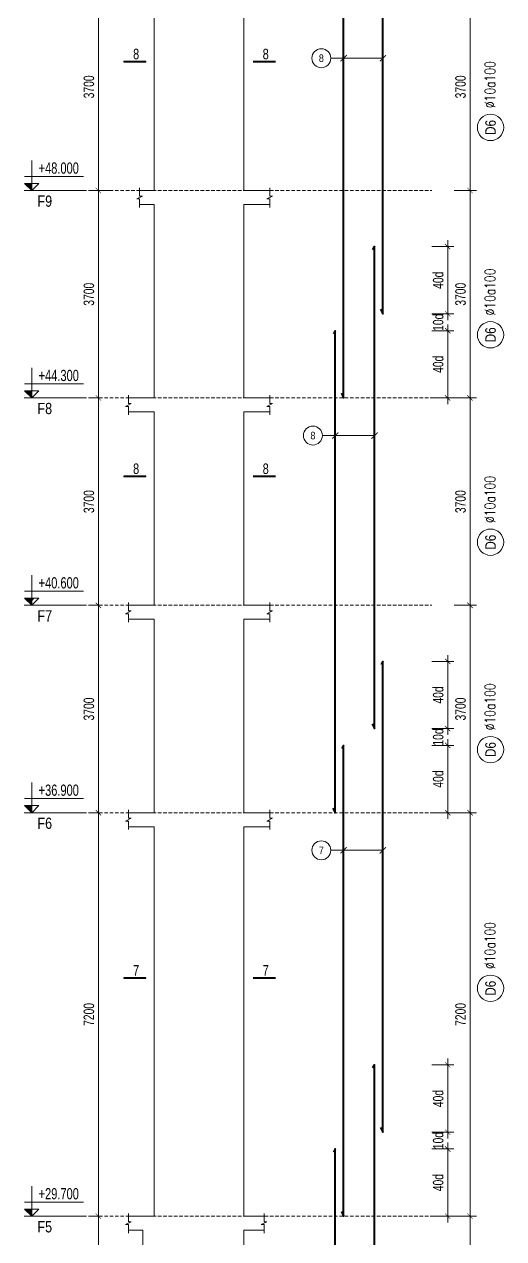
# Model space of a CAD drawing. Header units: millimetres. Extents: x 415878 to 795945, y 85573 to 378758.
# Drawn here: x 415878 to 424428, y 130628 to 152296 of the extents above; entities that cross this region are included whole.
import ezdxf
from ezdxf.enums import TextEntityAlignment as Align

# ---------------------------------------------------------------- set-up
doc = ezdxf.new("R2010")
doc.units = ezdxf.units.MM
doc.linetypes.add('DASHED2', pattern=[9.524999999999999, 6.35, -3.175])
doc.layers.get('0').update_dxf_attribs({"lineweight": 20})
doc.layers.get('Defpoints').update_dxf_attribs({"color": 151, "lineweight": 9})
for name, color, linetype, lineweight in [('NDC_S_ANNO', 7, 'Continuous', 20), ('NDC_S_CONTINUOUS', 3, 'Continuous', 20), ('NDC_S_DIM', 1, 'Continuous', 15), ('NDC_S_ENG TITLE', 3, 'Continuous', 20), ('NDC_S_HATCH MATERIAL', 8, 'Continuous', 13), ('NDC_S_LEADER', 1, 'Continuous', 15), ('NDC_S_REBAR NO.', 7, 'Continuous', 20), ('NDC_S_REBAR NO. BOX', 1, 'Continuous', 9), ('NDC_S_STIRRUP', 4, 'Continuous', 40), ('NDC_S_TEXT SYMBOL', 7, 'Continuous', 20), ('NDC_S_VN TEXT', 7, 'Continuous', 20)]:
    doc.layers.add(name, color=color, linetype=linetype, lineweight=lineweight)
doc.styles.add('NDC_ANNO', font='', dxfattribs={"width": 0.8})
doc.styles.add('NDC_ARIAL', font='arial.ttf', dxfattribs={"width": 0.85})
doc.styles.add('NDC_DIM', font='', dxfattribs={"width": 0.75})
doc.styles.add('NDC_ROMANS', font='romans.shx', dxfattribs={"width": 0.7})
doc.styles.add('NDC_VIE TXT', font='arial.ttf', dxfattribs={"width": 0.8})
doc.styles.get('NDC_ANNO').set_extended_font_data('Dotum')
doc.styles.get('NDC_DIM').set_extended_font_data('Dotum')
doc.dimstyles.new('NDC_dim_75', dxfattribs={"dimscale": 75, "dimtxt": 2.5, "dimasz": 1.5, "dimexe": 1.5, "dimexo": 2.5, "dimgap": 1, "dimtad": 1, "dimdec": 0, "dimzin": 0, "dimdsep": 46, "dimtxsty": 'NDC_DIM', "dimblk": 'DIMMARK', "dimcen": 0.09, "dimdle": 1.2, "dimclrd": 1, "dimclre": 1, "dimclrt": 3, "dimadec": 0, "dimazin": 0, "dimtfac": 1, "dimtdec": 0, "dimtix": 1, "dimtofl": 0, "dimtmove": 0, "dimatfit": 3, "dimfxl": 8, "dimfxlon": 1, "dimtolj": 1, "dimtzin": 0, "dimarcsym": 0})

# ---------------------------------------------------------------- blocks, each defined once
blk = doc.blocks.new('*U25')
at = {"layer": 'NDC_S_ANNO', "color": 0, "linetype": 'ByBlock', "lineweight": -2}
blk.add_line((-4.357142640116527, 0.002997111644365447), (1.000000217026004, 0.002999782974066001), dxfattribs=at)
at = {"layer": 'NDC_S_ANNO', "ltscale": 0.005, "const_width": 0.5}
blk.add_lwpolyline([(1.000000217026004, 0.002999782974066001), (-4.357142640116527, 0.002997111644365447)], dxfattribs=at)
at = {"layer": 'NDC_S_TEXT SYMBOL', "linetype": 'ByBlock', "lineweight": -2, "style": 'NDC_ANNO', "width": 0.8}
blk.add_attdef('DETAIL', text='', height=2.5, dxfattribs=at).set_placement((-0.635006858396082, 1.824862175366434), align=Align.MIDDLE_RIGHT)
blk = doc.blocks.new('*U26')
at = {"layer": 'NDC_S_ANNO', "color": 0, "linetype": 'ByBlock', "lineweight": -2}
blk.add_line((1.000000217026004, 0.002997111644368654), (-4.357142640116527, 0.002999782974062794), dxfattribs=at)
at = {"layer": 'NDC_S_ANNO', "ltscale": 0.005, "const_width": 0.5}
blk.add_lwpolyline([(1.000000217026004, 0.002999782974066001), (-4.357142640116527, 0.002997111644365447)], dxfattribs=at)
at = {"layer": 'NDC_S_TEXT SYMBOL', "linetype": 'ByBlock', "lineweight": -2, "style": 'NDC_ANNO', "width": 0.8}
blk.add_attdef('DETAIL', text='', height=2.5, dxfattribs=at).set_placement((-0.635006858396082, 1.824862175366434), align=Align.MIDDLE_RIGHT)
blk = doc.blocks.new('DIMMARK')
at = {"layer": 'NDC_S_DIM', "color": 1}
blk.add_line((-1.5, 0), (1, 0), dxfattribs=at)
at = {"layer": 'NDC_S_DIM', "color": 2, "const_width": 0.1}
blk.add_lwpolyline([(-0.4242640687119285, -0.4242640687119285), (0.4242640687119285, 0.4242640687119285)], dxfattribs=at)
blk = doc.blocks.new('*D812')
at = {"layer": 'Defpoints', "color": 0, "transparency": 16777216}
for p in [(417199.4336846757, 131029.3984995254), (417418.0384337744, 131029.3984995254), (417418.0384337742, 123329.3984995255)]:
    blk.add_point(p, dxfattribs=at)
at = {"layer": 'NDC_S_HATCH MATERIAL', "color": 1, "lineweight": -2, "transparency": 16777216}
for p, q in [((417230.5384337744, 131029.3984995254), (417086.9336846757, 131029.3984995254)), ((417199.4336846757, 123441.8984995255), (417199.4336846757, 130916.8984995254)), ((417230.5384337742, 123329.3984995255), (417086.9336846757, 123329.3984995255))]:
    blk.add_line(p, q, dxfattribs=at)
at = {"layer": 'NDC_S_HATCH MATERIAL', "color": 1, "lineweight": -2, "transparency": 16777216, "xscale": 112.5, "yscale": 112.5, "zscale": 112.5}
for p, rotation in [((417199.4336846757, 131029.3984995254), 90), ((417199.4336846757, 123329.3984995255), 270)]:
    blk.add_blockref('DIMMARK', p, dxfattribs=dict(at, rotation=rotation))
at = {"layer": 'NDC_S_HATCH MATERIAL', "color": 3, "transparency": 16777216, "insert": (417030.6836846757, 127179.3984995255), "char_height": 187.5, "attachment_point": 5, "rotation": 90, "style": 'NDC_DIM'}
blk.add_mtext('\\A1;7700', dxfattribs=at)
blk = doc.blocks.new('*D813')
at = {"layer": 'Defpoints', "color": 0, "transparency": 16777216}
for p in [(417199.4336846757, 138229.3984995254), (417418.0384337742, 138229.3984995254), (417418.0384337744, 131029.3984995254)]:
    blk.add_point(p, dxfattribs=at)
at = {"layer": 'NDC_S_HATCH MATERIAL', "color": 1, "lineweight": -2, "transparency": 16777216}
for p, q in [((417230.5384337742, 138229.3984995254), (417086.9336846757, 138229.3984995254)), ((417199.4336846757, 131141.8984995254), (417199.4336846757, 138116.8984995254)), ((417230.5384337744, 131029.3984995254), (417086.9336846756, 131029.3984995254))]:
    blk.add_line(p, q, dxfattribs=at)
at = {"layer": 'NDC_S_HATCH MATERIAL', "color": 1, "lineweight": -2, "transparency": 16777216, "xscale": 112.5, "yscale": 112.5, "zscale": 112.5}
for p, rotation in [((417199.4336846757, 138229.3984995254), 90), ((417199.4336846756, 131029.3984995254), 270)]:
    blk.add_blockref('DIMMARK', p, dxfattribs=dict(at, rotation=rotation))
at = {"layer": 'NDC_S_HATCH MATERIAL', "color": 3, "transparency": 16777216, "insert": (417030.6836846756, 134629.3984995254), "char_height": 187.5, "attachment_point": 5, "rotation": 90, "style": 'NDC_DIM'}
blk.add_mtext('\\A1;7200', dxfattribs=at)
blk = doc.blocks.new('*D814')
at = {"layer": 'Defpoints', "color": 0, "transparency": 16777216}
for p in [(417199.4336846757, 141929.3984995254), (417418.0384337744, 141929.3984995254), (417418.0384337742, 138229.3984995254)]:
    blk.add_point(p, dxfattribs=at)
at = {"layer": 'NDC_S_HATCH MATERIAL', "color": 1, "lineweight": -2, "transparency": 16777216}
for p, q in [((417230.5384337744, 141929.3984995254), (417086.9336846757, 141929.3984995254)), ((417199.4336846757, 138341.8984995254), (417199.4336846757, 141816.8984995254)), ((417230.5384337742, 138229.3984995254), (417086.9336846757, 138229.3984995254))]:
    blk.add_line(p, q, dxfattribs=at)
at = {"layer": 'NDC_S_HATCH MATERIAL', "color": 1, "lineweight": -2, "transparency": 16777216, "xscale": 112.5, "yscale": 112.5, "zscale": 112.5}
for p, rotation in [((417199.4336846757, 141929.3984995254), 90), ((417199.4336846757, 138229.3984995254), 270)]:
    blk.add_blockref('DIMMARK', p, dxfattribs=dict(at, rotation=rotation))
at = {"layer": 'NDC_S_HATCH MATERIAL', "color": 3, "transparency": 16777216, "insert": (417030.6836846756, 140079.3984995254), "char_height": 187.5, "attachment_point": 5, "rotation": 90, "style": 'NDC_DIM'}
blk.add_mtext('\\A1;3700', dxfattribs=at)
blk = doc.blocks.new('*D815')
at = {"layer": 'Defpoints', "color": 0, "transparency": 16777216}
for p in [(417199.4336846759, 145629.3984995254), (417418.0384337744, 145629.3984995254), (417418.0384337744, 141929.3984995254)]:
    blk.add_point(p, dxfattribs=at)
at = {"layer": 'NDC_S_HATCH MATERIAL', "color": 1, "lineweight": -2, "transparency": 16777216}
for p, q in [((417230.5384337744, 145629.3984995254), (417086.9336846759, 145629.3984995254)), ((417199.4336846759, 142041.8984995254), (417199.4336846759, 145516.8984995254)), ((417230.5384337744, 141929.3984995254), (417086.9336846759, 141929.3984995254))]:
    blk.add_line(p, q, dxfattribs=at)
at = {"layer": 'NDC_S_HATCH MATERIAL', "color": 1, "lineweight": -2, "transparency": 16777216, "xscale": 112.5, "yscale": 112.5, "zscale": 112.5}
for p, rotation in [((417199.4336846759, 145629.3984995254), 90), ((417199.4336846759, 141929.3984995254), 270)]:
    blk.add_blockref('DIMMARK', p, dxfattribs=dict(at, rotation=rotation))
at = {"layer": 'NDC_S_HATCH MATERIAL', "color": 3, "transparency": 16777216, "insert": (417030.6836846758, 143779.3984995254), "char_height": 187.5, "attachment_point": 5, "rotation": 90, "style": 'NDC_DIM'}
blk.add_mtext('\\A1;3700', dxfattribs=at)
blk = doc.blocks.new('*D816')
at = {"layer": 'Defpoints', "color": 0, "transparency": 16777216}
for p in [(417199.4336846761, 149329.3984995254), (417595.8055082398, 149329.3984995254), (417418.0384337744, 145629.3984995254)]:
    blk.add_point(p, dxfattribs=at)
at = {"layer": 'NDC_S_HATCH MATERIAL', "color": 1, "lineweight": -2, "transparency": 16777216}
for p, q in [((417408.3055082398, 149329.3984995254), (417086.9336846761, 149329.3984995254)), ((417199.4336846761, 145741.8984995254), (417199.4336846761, 149216.8984995254)), ((417230.5384337744, 145629.3984995254), (417086.9336846761, 145629.3984995254))]:
    blk.add_line(p, q, dxfattribs=at)
at = {"layer": 'NDC_S_HATCH MATERIAL', "color": 1, "lineweight": -2, "transparency": 16777216, "xscale": 112.5, "yscale": 112.5, "zscale": 112.5}
for p, rotation in [((417199.4336846761, 149329.3984995254), 90), ((417199.4336846761, 145629.3984995254), 270)]:
    blk.add_blockref('DIMMARK', p, dxfattribs=dict(at, rotation=rotation))
at = {"layer": 'NDC_S_HATCH MATERIAL', "color": 3, "transparency": 16777216, "insert": (417030.6836846761, 147479.3984995254), "char_height": 187.5, "attachment_point": 5, "rotation": 90, "style": 'NDC_DIM'}
blk.add_mtext('\\A1;3700', dxfattribs=at)
blk = doc.blocks.new('*D817')
at = {"layer": 'Defpoints', "color": 0, "transparency": 16777216}
for p in [(417199.4336846764, 153029.3984995254), (417430.9967218214, 153029.3984995254), (417595.8055082398, 149329.3984995254)]:
    blk.add_point(p, dxfattribs=at)
at = {"layer": 'NDC_S_HATCH MATERIAL', "color": 1, "lineweight": -2, "transparency": 16777216}
for p, q in [((417243.4967218214, 153029.3984995254), (417086.9336846764, 153029.3984995254)), ((417199.4336846764, 149441.8984995254), (417199.4336846764, 152916.8984995254)), ((417408.3055082398, 149329.3984995254), (417086.9336846764, 149329.3984995254))]:
    blk.add_line(p, q, dxfattribs=at)
at = {"layer": 'NDC_S_HATCH MATERIAL', "color": 1, "lineweight": -2, "transparency": 16777216, "xscale": 112.5, "yscale": 112.5, "zscale": 112.5}
for p, rotation in [((417199.4336846764, 153029.3984995254), 90), ((417199.4336846764, 149329.3984995254), 270)]:
    blk.add_blockref('DIMMARK', p, dxfattribs=dict(at, rotation=rotation))
at = {"layer": 'NDC_S_HATCH MATERIAL', "color": 3, "transparency": 16777216, "insert": (417030.6836846763, 151179.3984995254), "char_height": 187.5, "attachment_point": 5, "rotation": 90, "style": 'NDC_DIM'}
blk.add_mtext('\\A1;3700', dxfattribs=at)
blk = doc.blocks.new('*D860')
at = {"layer": 'Defpoints', "color": 0, "transparency": 16777216}
for p in [(419794.5496749418, 132229.3984995253), (423428.6123127672, 132229.3984995253), (419794.5496749418, 131029.3984995254)]:
    blk.add_point(p, dxfattribs=at)
at = {"layer": 'NDC_S_HATCH MATERIAL', "color": 1, "lineweight": -2, "transparency": 16777216}
for p, q in [((423147.3623127672, 132229.3984995253), (423541.1123127672, 132229.3984995253)), ((423428.6123127672, 131141.8984995254), (423428.6123127672, 132116.8984995253)), ((423147.3623127672, 131029.3984995254), (423541.1123127672, 131029.3984995254))]:
    blk.add_line(p, q, dxfattribs=at)
at = {"layer": 'NDC_S_HATCH MATERIAL', "color": 1, "lineweight": -2, "transparency": 16777216, "xscale": 112.5, "yscale": 112.5, "zscale": 112.5}
for p, rotation in [((423428.6123127672, 132229.3984995253), 90), ((423428.6123127672, 131029.3984995254), 270)]:
    blk.add_blockref('DIMMARK', p, dxfattribs=dict(at, rotation=rotation))
at = {"layer": 'NDC_S_HATCH MATERIAL', "color": 3, "transparency": 16777216, "insert": (423259.8623127672, 131629.3984995254), "char_height": 187.5, "attachment_point": 5, "rotation": 90, "style": 'NDC_DIM'}
blk.add_mtext('\\A1;\\A1;40d', dxfattribs=at)
blk = doc.blocks.new('*D861')
at = {"layer": 'Defpoints', "color": 0, "transparency": 16777216}
for p in [(419794.5496749418, 132529.3984995252), (423428.6123127675, 132529.3984995252), (419794.5496749418, 132229.3984995253)]:
    blk.add_point(p, dxfattribs=at)
at = {"layer": 'NDC_S_HATCH MATERIAL', "color": 1, "lineweight": -2, "transparency": 16777216}
for p, q in [((423428.6123127675, 132641.8984995252), (423428.6123127675, 132754.3984995252)), ((423147.3623127675, 132529.3984995252), (423541.1123127675, 132529.3984995252)), ((423147.3623127675, 132229.3984995253), (423541.1123127675, 132229.3984995253)), ((423428.6123127675, 132116.8984995253), (423428.6123127675, 132004.3984995253))]:
    blk.add_line(p, q, dxfattribs=at)
at = {"layer": 'NDC_S_HATCH MATERIAL', "color": 1, "lineweight": -2, "transparency": 16777216, "xscale": 112.5, "yscale": 112.5, "zscale": 112.5}
for p, rotation in [((423428.6123127675, 132529.3984995252), 270), ((423428.6123127675, 132229.3984995253), 90)]:
    blk.add_blockref('DIMMARK', p, dxfattribs=dict(at, rotation=rotation))
at = {"layer": 'NDC_S_HATCH MATERIAL', "color": 3, "transparency": 16777216, "insert": (423259.8623127674, 132379.3984995253), "char_height": 187.5, "attachment_point": 5, "rotation": 90, "style": 'NDC_DIM'}
blk.add_mtext('\\A1;\\A1;10d', dxfattribs=at)
blk = doc.blocks.new('*D862')
at = {"layer": 'Defpoints', "color": 0, "transparency": 16777216}
for p in [(419794.5496749418, 133729.3984995251), (423428.6123127672, 133729.3984995251), (419794.5496749418, 132529.3984995252)]:
    blk.add_point(p, dxfattribs=at)
at = {"layer": 'NDC_S_HATCH MATERIAL', "color": 1, "lineweight": -2, "transparency": 16777216}
for p, q in [((423147.3623127672, 133729.3984995251), (423541.1123127672, 133729.3984995251)), ((423428.6123127672, 132641.8984995252), (423428.6123127672, 133616.8984995251)), ((423147.3623127672, 132529.3984995252), (423541.1123127672, 132529.3984995252))]:
    blk.add_line(p, q, dxfattribs=at)
at = {"layer": 'NDC_S_HATCH MATERIAL', "color": 1, "lineweight": -2, "transparency": 16777216, "xscale": 112.5, "yscale": 112.5, "zscale": 112.5}
for p, rotation in [((423428.6123127672, 133729.3984995251), 90), ((423428.6123127672, 132529.3984995252), 270)]:
    blk.add_blockref('DIMMARK', p, dxfattribs=dict(at, rotation=rotation))
at = {"layer": 'NDC_S_HATCH MATERIAL', "color": 3, "transparency": 16777216, "insert": (423259.8623127672, 133129.3984995252), "char_height": 187.5, "attachment_point": 5, "rotation": 90, "style": 'NDC_DIM'}
blk.add_mtext('\\A1;\\A1;40d', dxfattribs=at)
blk = doc.blocks.new('*D863')
at = {"layer": 'Defpoints', "color": 0, "transparency": 16777216}
for p in [(419794.5496749418, 139429.3984995251), (423428.6123127677, 139429.3984995251), (419794.5496749418, 138229.3984995251)]:
    blk.add_point(p, dxfattribs=at)
at = {"layer": 'NDC_S_HATCH MATERIAL', "color": 1, "lineweight": -2, "transparency": 16777216}
for p, q in [((423147.3623127677, 139429.3984995251), (423541.1123127677, 139429.3984995251)), ((423428.6123127677, 138341.8984995251), (423428.6123127677, 139316.8984995251)), ((423147.3623127677, 138229.3984995251), (423541.1123127677, 138229.3984995251))]:
    blk.add_line(p, q, dxfattribs=at)
at = {"layer": 'NDC_S_HATCH MATERIAL', "color": 1, "lineweight": -2, "transparency": 16777216, "xscale": 112.5, "yscale": 112.5, "zscale": 112.5}
for p, rotation in [((423428.6123127677, 139429.3984995251), 90), ((423428.6123127677, 138229.3984995251), 270)]:
    blk.add_blockref('DIMMARK', p, dxfattribs=dict(at, rotation=rotation))
at = {"layer": 'NDC_S_HATCH MATERIAL', "color": 3, "transparency": 16777216, "insert": (423259.8623127677, 138829.3984995252), "char_height": 187.5, "attachment_point": 5, "rotation": 90, "style": 'NDC_DIM'}
blk.add_mtext('\\A1;\\A1;40d', dxfattribs=at)
blk = doc.blocks.new('*D864')
at = {"layer": 'Defpoints', "color": 0, "transparency": 16777216}
for p in [(419794.5496749418, 139729.3984995251), (423428.6123127679, 139729.3984995251), (419794.5496749418, 139429.3984995251)]:
    blk.add_point(p, dxfattribs=at)
at = {"layer": 'NDC_S_HATCH MATERIAL', "color": 1, "lineweight": -2, "transparency": 16777216}
for p, q in [((423428.6123127679, 139841.8984995251), (423428.6123127679, 139954.3984995251)), ((423147.3623127679, 139729.3984995251), (423541.1123127679, 139729.3984995251)), ((423147.3623127679, 139429.3984995251), (423541.1123127679, 139429.3984995251)), ((423428.6123127679, 139316.8984995251), (423428.6123127679, 139204.3984995251))]:
    blk.add_line(p, q, dxfattribs=at)
at = {"layer": 'NDC_S_HATCH MATERIAL', "color": 1, "lineweight": -2, "transparency": 16777216, "xscale": 112.5, "yscale": 112.5, "zscale": 112.5}
for p, rotation in [((423428.6123127679, 139729.3984995251), 270), ((423428.6123127679, 139429.3984995251), 90)]:
    blk.add_blockref('DIMMARK', p, dxfattribs=dict(at, rotation=rotation))
at = {"layer": 'NDC_S_HATCH MATERIAL', "color": 3, "transparency": 16777216, "insert": (423259.8623127679, 139579.3984995252), "char_height": 187.5, "attachment_point": 5, "rotation": 90, "style": 'NDC_DIM'}
blk.add_mtext('\\A1;\\A1;10d', dxfattribs=at)
blk = doc.blocks.new('*D865')
at = {"layer": 'Defpoints', "color": 0, "transparency": 16777216}
for p in [(419794.5496749418, 140929.3984995251), (423428.6123127682, 140929.3984995251), (419794.5496749418, 139729.3984995251)]:
    blk.add_point(p, dxfattribs=at)
at = {"layer": 'NDC_S_HATCH MATERIAL', "color": 1, "lineweight": -2, "transparency": 16777216}
for p, q in [((423147.3623127682, 140929.3984995251), (423541.1123127682, 140929.3984995251)), ((423428.6123127682, 139841.8984995251), (423428.6123127682, 140816.8984995251)), ((423147.3623127682, 139729.3984995251), (423541.1123127682, 139729.3984995251))]:
    blk.add_line(p, q, dxfattribs=at)
at = {"layer": 'NDC_S_HATCH MATERIAL', "color": 1, "lineweight": -2, "transparency": 16777216, "xscale": 112.5, "yscale": 112.5, "zscale": 112.5}
for p, rotation in [((423428.6123127682, 140929.3984995251), 90), ((423428.6123127682, 139729.3984995251), 270)]:
    blk.add_blockref('DIMMARK', p, dxfattribs=dict(at, rotation=rotation))
at = {"layer": 'NDC_S_HATCH MATERIAL', "color": 3, "transparency": 16777216, "insert": (423259.8623127681, 140329.3984995252), "char_height": 187.5, "attachment_point": 5, "rotation": 90, "style": 'NDC_DIM'}
blk.add_mtext('\\A1;\\A1;40d', dxfattribs=at)
blk = doc.blocks.new('*D866')
at = {"layer": 'Defpoints', "color": 0, "transparency": 16777216}
for p in [(419794.5496749418, 146829.3984995252), (423428.6123127689, 146829.3984995252), (419794.5496749418, 145629.3984995254)]:
    blk.add_point(p, dxfattribs=at)
at = {"layer": 'NDC_S_HATCH MATERIAL', "color": 1, "lineweight": -2, "transparency": 16777216}
for p, q in [((423147.3623127689, 146829.3984995252), (423541.1123127689, 146829.3984995252)), ((423428.6123127689, 145741.8984995254), (423428.6123127689, 146716.8984995252)), ((423147.3623127689, 145629.3984995254), (423541.1123127689, 145629.3984995254))]:
    blk.add_line(p, q, dxfattribs=at)
at = {"layer": 'NDC_S_HATCH MATERIAL', "color": 1, "lineweight": -2, "transparency": 16777216, "xscale": 112.5, "yscale": 112.5, "zscale": 112.5}
for p, rotation in [((423428.6123127689, 146829.3984995252), 90), ((423428.6123127689, 145629.3984995254), 270)]:
    blk.add_blockref('DIMMARK', p, dxfattribs=dict(at, rotation=rotation))
at = {"layer": 'NDC_S_HATCH MATERIAL', "color": 3, "transparency": 16777216, "insert": (423259.8623127688, 146229.3984995253), "char_height": 187.5, "attachment_point": 5, "rotation": 90, "style": 'NDC_DIM'}
blk.add_mtext('\\A1;\\A1;40d', dxfattribs=at)
blk = doc.blocks.new('*D867')
at = {"layer": 'Defpoints', "color": 0, "transparency": 16777216}
for p in [(419794.5496749418, 147129.3984995252), (423428.6123127691, 147129.3984995252), (419794.5496749418, 146829.3984995252)]:
    blk.add_point(p, dxfattribs=at)
at = {"layer": 'NDC_S_HATCH MATERIAL', "color": 1, "lineweight": -2, "transparency": 16777216}
for p, q in [((423428.6123127691, 147241.8984995252), (423428.6123127691, 147354.3984995252)), ((423147.3623127691, 147129.3984995252), (423541.1123127691, 147129.3984995252)), ((423147.3623127691, 146829.3984995252), (423541.1123127691, 146829.3984995252)), ((423428.6123127691, 146716.8984995252), (423428.6123127691, 146604.3984995252))]:
    blk.add_line(p, q, dxfattribs=at)
at = {"layer": 'NDC_S_HATCH MATERIAL', "color": 1, "lineweight": -2, "transparency": 16777216, "xscale": 112.5, "yscale": 112.5, "zscale": 112.5}
for p, rotation in [((423428.6123127691, 147129.3984995252), 270), ((423428.6123127691, 146829.3984995252), 90)]:
    blk.add_blockref('DIMMARK', p, dxfattribs=dict(at, rotation=rotation))
at = {"layer": 'NDC_S_HATCH MATERIAL', "color": 3, "transparency": 16777216, "insert": (423259.8623127691, 146979.3984995252), "char_height": 187.5, "attachment_point": 5, "rotation": 90, "style": 'NDC_DIM'}
blk.add_mtext('\\A1;\\A1;10d', dxfattribs=at)
blk = doc.blocks.new('*D868')
at = {"layer": 'Defpoints', "color": 0, "transparency": 16777216}
for p in [(419794.5496749418, 148329.3984995252), (423428.6123127693, 148329.3984995252), (419794.5496749418, 147129.3984995252)]:
    blk.add_point(p, dxfattribs=at)
at = {"layer": 'NDC_S_HATCH MATERIAL', "color": 1, "lineweight": -2, "transparency": 16777216}
for p, q in [((423147.3623127693, 148329.3984995252), (423541.1123127693, 148329.3984995252)), ((423428.6123127693, 147241.8984995252), (423428.6123127693, 148216.8984995252)), ((423147.3623127693, 147129.3984995252), (423541.1123127693, 147129.3984995252))]:
    blk.add_line(p, q, dxfattribs=at)
at = {"layer": 'NDC_S_HATCH MATERIAL', "color": 1, "lineweight": -2, "transparency": 16777216, "xscale": 112.5, "yscale": 112.5, "zscale": 112.5}
for p, rotation in [((423428.6123127693, 148329.3984995252), 90), ((423428.6123127693, 147129.3984995252), 270)]:
    blk.add_blockref('DIMMARK', p, dxfattribs=dict(at, rotation=rotation))
at = {"layer": 'NDC_S_HATCH MATERIAL', "color": 3, "transparency": 16777216, "insert": (423259.8623127693, 147729.3984995252), "char_height": 187.5, "attachment_point": 5, "rotation": 90, "style": 'NDC_DIM'}
blk.add_mtext('\\A1;\\A1;40d', dxfattribs=at)
blk = doc.blocks.new('*D926')
at = {"layer": 'Defpoints', "color": 0, "transparency": 16777216}
for p in [(419794.5496749418, 131029.3984995254), (423826.9947222885, 131029.3984995254), (419794.5496749418, 123329.3984995254)]:
    blk.add_point(p, dxfattribs=at)
at = {"layer": 'NDC_S_VN TEXT', "color": 1, "lineweight": -2, "transparency": 16777216}
for p, q in [((423545.7447222885, 131029.3984995254), (423939.4947222885, 131029.3984995254)), ((423826.9947222885, 123441.8984995254), (423826.9947222885, 130916.8984995254)), ((423545.7447222885, 123329.3984995254), (423939.4947222885, 123329.3984995254))]:
    blk.add_line(p, q, dxfattribs=at)
at = {"layer": 'NDC_S_VN TEXT', "color": 1, "lineweight": -2, "transparency": 16777216, "xscale": 112.5, "yscale": 112.5, "zscale": 112.5}
for p, rotation in [((423826.9947222885, 131029.3984995254), 90), ((423826.9947222885, 123329.3984995254), 270)]:
    blk.add_blockref('DIMMARK', p, dxfattribs=dict(at, rotation=rotation))
at = {"layer": 'NDC_S_VN TEXT', "color": 3, "transparency": 16777216, "insert": (423658.2447222885, 127179.3984995254), "char_height": 187.5, "attachment_point": 5, "rotation": 90, "style": 'NDC_DIM'}
blk.add_mtext('\\A1;7700', dxfattribs=at)
blk = doc.blocks.new('*D927')
at = {"layer": 'Defpoints', "color": 0, "transparency": 16777216}
for p in [(419794.5496749418, 138229.3984995256), (423826.9947222887, 138229.3984995256), (419794.5496749418, 131029.3984995254)]:
    blk.add_point(p, dxfattribs=at)
at = {"layer": 'NDC_S_VN TEXT', "color": 1, "lineweight": -2, "transparency": 16777216}
for p, q in [((423545.7447222887, 138229.3984995256), (423939.4947222887, 138229.3984995256)), ((423826.9947222887, 131141.8984995254), (423826.9947222887, 138116.8984995256)), ((423545.7447222887, 131029.3984995254), (423939.4947222887, 131029.3984995254))]:
    blk.add_line(p, q, dxfattribs=at)
at = {"layer": 'NDC_S_VN TEXT', "color": 1, "lineweight": -2, "transparency": 16777216, "xscale": 112.5, "yscale": 112.5, "zscale": 112.5}
for p, rotation in [((423826.9947222887, 138229.3984995256), 90), ((423826.9947222887, 131029.3984995254), 270)]:
    blk.add_blockref('DIMMARK', p, dxfattribs=dict(at, rotation=rotation))
at = {"layer": 'NDC_S_VN TEXT', "color": 3, "transparency": 16777216, "insert": (423658.2447222887, 134629.3984995255), "char_height": 187.5, "attachment_point": 5, "rotation": 90, "style": 'NDC_DIM'}
blk.add_mtext('\\A1;7200', dxfattribs=at)
blk = doc.blocks.new('*D928')
at = {"layer": 'Defpoints', "color": 0, "transparency": 16777216}
for p in [(419794.5496749418, 141929.3984995254), (423826.994722289, 141929.3984995254), (419794.5496749418, 138229.3984995256)]:
    blk.add_point(p, dxfattribs=at)
at = {"layer": 'NDC_S_VN TEXT', "color": 1, "lineweight": -2, "transparency": 16777216}
for p, q in [((423545.744722289, 141929.3984995254), (423939.494722289, 141929.3984995254)), ((423826.994722289, 138341.8984995256), (423826.994722289, 141816.8984995254)), ((423545.744722289, 138229.3984995256), (423939.494722289, 138229.3984995256))]:
    blk.add_line(p, q, dxfattribs=at)
at = {"layer": 'NDC_S_VN TEXT', "color": 1, "lineweight": -2, "transparency": 16777216, "xscale": 112.5, "yscale": 112.5, "zscale": 112.5}
for p, rotation in [((423826.994722289, 141929.3984995254), 90), ((423826.994722289, 138229.3984995256), 270)]:
    blk.add_blockref('DIMMARK', p, dxfattribs=dict(at, rotation=rotation))
at = {"layer": 'NDC_S_VN TEXT', "color": 3, "transparency": 16777216, "insert": (423658.2447222889, 140079.3984995255), "char_height": 187.5, "attachment_point": 5, "rotation": 90, "style": 'NDC_DIM'}
blk.add_mtext('\\A1;3700', dxfattribs=at)
blk = doc.blocks.new('*D929')
at = {"layer": 'Defpoints', "color": 0, "transparency": 16777216}
for p in [(419794.5496749418, 145629.3984995255), (423826.9947222892, 145629.3984995255), (419794.5496749418, 141929.3984995254)]:
    blk.add_point(p, dxfattribs=at)
at = {"layer": 'NDC_S_VN TEXT', "color": 1, "lineweight": -2, "transparency": 16777216}
for p, q in [((423545.7447222892, 145629.3984995255), (423939.4947222892, 145629.3984995255)), ((423826.9947222892, 142041.8984995254), (423826.9947222892, 145516.8984995255)), ((423545.7447222892, 141929.3984995254), (423939.4947222892, 141929.3984995254))]:
    blk.add_line(p, q, dxfattribs=at)
at = {"layer": 'NDC_S_VN TEXT', "color": 1, "lineweight": -2, "transparency": 16777216, "xscale": 112.5, "yscale": 112.5, "zscale": 112.5}
for p, rotation in [((423826.9947222892, 145629.3984995255), 90), ((423826.9947222892, 141929.3984995254), 270)]:
    blk.add_blockref('DIMMARK', p, dxfattribs=dict(at, rotation=rotation))
at = {"layer": 'NDC_S_VN TEXT', "color": 3, "transparency": 16777216, "insert": (423658.2447222891, 143779.3984995255), "char_height": 187.5, "attachment_point": 5, "rotation": 90, "style": 'NDC_DIM'}
blk.add_mtext('\\A1;3700', dxfattribs=at)
blk = doc.blocks.new('*D930')
at = {"layer": 'Defpoints', "color": 0, "transparency": 16777216}
for p in [(419794.5496749418, 149329.3984995254), (423826.9947222894, 149329.3984995254), (419794.5496749418, 145629.3984995255)]:
    blk.add_point(p, dxfattribs=at)
at = {"layer": 'NDC_S_VN TEXT', "color": 1, "lineweight": -2, "transparency": 16777216}
for p, q in [((423545.7447222894, 149329.3984995254), (423939.4947222894, 149329.3984995254)), ((423826.9947222894, 145741.8984995255), (423826.9947222894, 149216.8984995254)), ((423545.7447222894, 145629.3984995255), (423939.4947222894, 145629.3984995255))]:
    blk.add_line(p, q, dxfattribs=at)
at = {"layer": 'NDC_S_VN TEXT', "color": 1, "lineweight": -2, "transparency": 16777216, "xscale": 112.5, "yscale": 112.5, "zscale": 112.5}
for p, rotation in [((423826.9947222894, 149329.3984995254), 90), ((423826.9947222894, 145629.3984995255), 270)]:
    blk.add_blockref('DIMMARK', p, dxfattribs=dict(at, rotation=rotation))
at = {"layer": 'NDC_S_VN TEXT', "color": 3, "transparency": 16777216, "insert": (423658.2447222894, 147479.3984995255), "char_height": 187.5, "attachment_point": 5, "rotation": 90, "style": 'NDC_DIM'}
blk.add_mtext('\\A1;3700', dxfattribs=at)
blk = doc.blocks.new('*D931')
at = {"layer": 'Defpoints', "color": 0, "transparency": 16777216}
for p in [(419794.5496749418, 153029.3984995254), (423826.9947222897, 153029.3984995254), (419794.5496749418, 149329.3984995254)]:
    blk.add_point(p, dxfattribs=at)
at = {"layer": 'NDC_S_VN TEXT', "color": 1, "lineweight": -2, "transparency": 16777216}
for p, q in [((423545.7447222897, 153029.3984995254), (423939.4947222897, 153029.3984995254)), ((423826.9947222897, 149441.8984995254), (423826.9947222897, 152916.8984995254)), ((423545.7447222897, 149329.3984995254), (423939.4947222897, 149329.3984995254))]:
    blk.add_line(p, q, dxfattribs=at)
at = {"layer": 'NDC_S_VN TEXT', "color": 1, "lineweight": -2, "transparency": 16777216, "xscale": 112.5, "yscale": 112.5, "zscale": 112.5}
for p, rotation in [((423826.9947222897, 153029.3984995254), 90), ((423826.9947222897, 149329.3984995254), 270)]:
    blk.add_blockref('DIMMARK', p, dxfattribs=dict(at, rotation=rotation))
at = {"layer": 'NDC_S_VN TEXT', "color": 3, "transparency": 16777216, "insert": (423658.2447222896, 151179.3984995254), "char_height": 187.5, "attachment_point": 5, "rotation": 90, "style": 'NDC_DIM'}
blk.add_mtext('\\A1;3700', dxfattribs=at)
blk = doc.blocks.new('CD')
at = {"layer": 'NDC_S_ANNO'}
blk.add_hatch(color=3, dxfattribs=at).paths.add_polyline_path([(5.820766091346741e-10, 159.6954857552046), (-161.2010908627417, 159.6954857552046), (5.820766091346741e-10, -5.529727786779404e-10)])
at = {"layer": 'NDC_S_ANNO', "ltscale": 50}
h = blk.add_hatch(dxfattribs=at)
h.set_pattern_fill('ANSI31', color=256, scale=140.6250541793833, style=0)
h.set_pattern_definition([(45, (5.820766091346741e-10, 0), (-315.7122508925224, 315.7122508925224), [])])
h.paths.add_polyline_path([(5.820766091346741e-10, 159.6954857552046), (5.820766091346741e-10, -5.529727786779404e-10), (161.2010908930097, 159.6954857552046)])
for p, q in [((-159.2704896852956, 314.0833880473947), (1146.947077315999, 314.0833880473947)), ((1156.125648126763, 0), (-163.8695725132129, 0))]:
    blk.add_line(p, q, dxfattribs=at)
for points in [[(5.820766091346741e-10, 669.4950748638657), (5.820766091346741e-10, -5.529727786779404e-10)], [(5.820766091346741e-10, -5.529727786779404e-10), (-161.2010908627417, 159.6954857552046), (5.820766091346741e-10, 159.6954857552046)], [(5.820766091346741e-10, -5.529727786779404e-10), (161.2010908930097, 159.6954857552046), (5.820766091346741e-10, 159.6954857552046)]]:
    blk.add_lwpolyline(points, dxfattribs=at)
at = {"layer": 'NDC_S_TEXT SYMBOL', "color": 3, "style": 'NDC_DIM', "width": 0.7}
blk.add_attdef('COT', (153.9534816145897, 374.6377722059842), '', height=250, dxfattribs=at)
blk = doc.blocks.new('MATDUNGCOTC1')
at = {"layer": 'NDC_S_CONTINUOUS'}
for points in [[(417934.5496749418, 149329.3984995254), (418194.5496749418, 149329.3984995254), (418194.5496749418, 152779.3984995254), (417934.5496749418, 152779.3984995254)], [(420254.5496749418, 149329.3984995254), (419794.5496749418, 149329.3984995254), (419794.5496749418, 152779.3984995254), (420124.5496749418, 152779.3984995254)], [(417734.5496749418, 145629.3984995254), (418194.5496749418, 145629.3984995254), (418194.5496749418, 149079.3984995254), (417934.5496749418, 149079.3984995254)], [(420254.5496749418, 145629.3984995254), (419794.5496749418, 145629.3984995254), (419794.5496749418, 149079.3984995254), (420254.5496749418, 149079.3984995254)], [(417734.5496749418, 141929.3984995254), (418194.5496749418, 141929.3984995254), (418194.5496749418, 145379.3984995254), (417734.5496749418, 145379.3984995254)], [(420254.5496749418, 141929.3984995254), (419794.5496749418, 141929.3984995254), (419794.5496749418, 145379.3984995254), (420254.5496749418, 145379.3984995254)], [(417734.5496749418, 138229.3984995254), (418194.5496749418, 138229.3984995254), (418194.5496749418, 141679.3984995254), (417734.5496749418, 141679.3984995254)], [(420254.5496749418, 138229.3984995254), (419794.5496749418, 138229.3984995254), (419794.5496749418, 141679.3984995254), (420254.5496749418, 141679.3984995254)], [(417734.5496749418, 131029.3984995254), (418194.5496749418, 131029.3984995254), (418194.5496749418, 137979.3984995254), (417734.5496749418, 137979.3984995254)], [(420154.5496749418, 131029.3984995254), (419794.5496749418, 131029.3984995254), (419794.5496749418, 137979.3984995254), (420254.5496749418, 137979.3984995254)], [(417634.5496749418, 123329.3984995254), (417994.5496749418, 123329.3984995254), (417994.5496749418, 130779.3984995254), (417734.5496749418, 130779.3984995254)], [(420154.5496749418, 123329.3984995254), (419794.5496749418, 123329.3984995254), (419794.5496749418, 130779.3984995254), (420154.5496749418, 130779.3984995254)]]:
    blk.add_lwpolyline(points, dxfattribs=at)
at = {"layer": 'NDC_S_DIM', "ltscale": 40}
for points in [[(417934.5496749418, 149029.3984995254), (417934.5496749418, 149179.3984995254), (417884.5496749418, 149179.3984995254), (417984.5496749418, 149229.3984995254), (417934.5496749418, 149229.3984995254), (417934.5496749418, 149379.3984995254)], [(420254.5496749418, 149029.3984995254), (420254.5496749418, 149179.3984995254), (420204.5496749418, 149179.3984995254), (420304.5496749418, 149229.3984995254), (420254.5496749418, 149229.3984995254), (420254.5496749418, 149379.3984995254)], [(417734.5496749418, 145329.3984995254), (417734.5496749418, 145479.3984995254), (417684.5496749418, 145479.3984995254), (417784.5496749418, 145529.3984995254), (417734.5496749418, 145529.3984995254), (417734.5496749418, 145679.3984995254)], [(420254.5496749418, 145329.3984995254), (420254.5496749418, 145479.3984995254), (420204.5496749418, 145479.3984995254), (420304.5496749418, 145529.3984995254), (420254.5496749418, 145529.3984995254), (420254.5496749418, 145679.3984995254)], [(417734.5496749418, 141629.3984995254), (417734.5496749418, 141779.3984995254), (417684.5496749418, 141779.3984995254), (417784.5496749418, 141829.3984995254), (417734.5496749418, 141829.3984995254), (417734.5496749418, 141979.3984995254)], [(420254.5496749418, 141629.3984995254), (420254.5496749418, 141779.3984995254), (420204.5496749418, 141779.3984995254), (420304.5496749418, 141829.3984995254), (420254.5496749418, 141829.3984995254), (420254.5496749418, 141979.3984995254)], [(417734.5496749418, 137929.3984995254), (417734.5496749418, 138079.3984995254), (417684.5496749418, 138079.3984995254), (417784.5496749418, 138129.3984995254), (417734.5496749418, 138129.3984995254), (417734.5496749418, 138279.3984995254)], [(420254.5496749418, 137929.3984995254), (420254.5496749418, 138079.3984995254), (420204.5496749418, 138079.3984995254), (420304.5496749418, 138129.3984995254), (420254.5496749418, 138129.3984995254), (420254.5496749418, 138279.3984995254)], [(417734.5496749418, 131079.3984995254), (417734.5496749418, 130929.3984995254), (417784.5496749418, 130929.3984995254), (417684.5496749418, 130879.3984995254), (417734.5496749418, 130879.3984995254), (417734.5496749418, 130729.3984995254)], [(420154.5496749418, 130729.3984995254), (420154.5496749418, 130879.3984995254), (420104.5496749418, 130879.3984995254), (420204.5496749418, 130929.3984995254), (420154.5496749418, 130929.3984995254), (420154.5496749418, 131079.3984995254)]]:
    blk.add_lwpolyline(points, dxfattribs=at)
at = {"layer": 'NDC_S_HATCH MATERIAL', "linetype": 'DASHED2', "ltscale": 10}
for p, q in [((415877.8793179487, 149329.3984995254), (423147.3623127794, 149329.3984995254)), ((415877.8793179487, 145629.3984995254), (423147.3623127794, 145629.3984995254)), ((415877.8793179487, 141929.3984995254), (423147.3623127794, 141929.3984995254)), ((415877.8793179487, 138229.3984995254), (423147.3623127794, 138229.3984995254)), ((415877.8793179487, 131029.3984995254), (423147.3623127794, 131029.3984995254))]:
    blk.add_line(p, q, dxfattribs=at)
at = {"layer": 'NDC_S_LEADER', "ltscale": 0.005}
for centre in [(421175.2516528851, 151690.3179543444), (421025.2516528828, 144958.3267508349), (421175.2516528835, 137558.3267508349)]:
    blk.add_circle(centre, 168.749999999483, dxfattribs=at)
at = {"layer": 'NDC_S_REBAR NO. BOX'}
for centre in [(424192.7199499724, 150455.5763106554), (424192.7199499722, 146755.5763106555), (424192.7199499719, 143055.5763106555), (424192.7199499717, 139355.5763106555), (424192.7199499715, 135097.2478702063)]:
    blk.add_circle(centre, 234.8327636705481, dxfattribs=at)
at = {"layer": 'NDC_S_STIRRUP'}
for points in [[(422233.1867700121, 147212.8430402989), (422273.1867700121, 147129.3984995255), (422273.1867700132, 155279.3984995252), (422239.6509448868, 155224.5513283254)], [(421533.1867700121, 145712.8430403025), (421573.1867700121, 145629.3984995291), (421573.1867700131, 154029.3984995253), (421539.6509448867, 153974.5513283255)], [(422083.1867700106, 139812.8430402951), (422123.1867700106, 139729.3984995217), (422123.1867700108, 148329.3984995252), (422089.6509448842, 148274.5513283254)], [(421383.1867700106, 138312.8430402988), (421423.1867700106, 138229.3984995254), (421423.1867700107, 146829.3984995254), (421389.6509448842, 146774.5513283255)], [(422233.1867700106, 132612.8430402989), (422273.1867700106, 132529.3984995255), (422273.1867700115, 140929.3984995252), (422239.650944885, 140874.5513283254)], [(421533.1867700106, 131112.8430403025), (421573.1867700106, 131029.3984995291), (421573.1867700115, 139429.3984995253), (421539.6509448849, 139374.5513283254)], [(422083.1867700091, 124912.8430402952), (422123.1867700091, 124829.3984995218), (422123.1867700092, 133729.3984995252), (422089.6509448826, 133674.5513283254)], [(421383.1867700091, 123412.8430402988), (421423.1867700091, 123329.3984995254), (421423.1867700092, 132229.3984995253), (421389.6509448826, 132174.5513283255)]]:
    blk.add_lwpolyline(points, dxfattribs=at)
at = {"layer": 'NDC_S_DIM', "color": 2, "xscale": 75, "yscale": 75, "zscale": 75}
for name, p, values in [('*U25', (417974.5496651757, 151629.2635092915), {'DETAIL': '8'}), ('*U26', (420285.621093747, 151629.2636295014), {'DETAIL': '8'}), ('*U25', (417974.5977635286, 144229.2635093155), {'DETAIL': '8'}), ('*U26', (420285.621093747, 144229.2635092915), {'DETAIL': '8'}), ('*U25', (417974.5496651757, 135279.2635092915), {'DETAIL': '7'}), ('*U26', (420285.621093747, 135279.2635092915), {'DETAIL': '7'})]:
    blk.add_blockref(name, p, dxfattribs=at).add_auto_attribs(values)
at = {"layer": 'NDC_S_DIM'}
ref = blk.add_blockref('CD', (416009.5602244331, 149329.3984995254), dxfattribs=dict(at, xscale=0.8035714285714284, yscale=0.8035714285714284, zscale=0.8035714285714284))
ref.add_attrib('COT', '+48.000', (416133.2728435877, 149630.4467093337), dxfattribs={"layer": '0', "color": 3, "height": 200.8928571428572, "style": 'NDC_DIM', "width": 0.75})
ref = blk.add_blockref('CD', (416009.5602244331, 145629.3984995254), dxfattribs=dict(at, xscale=0.8035714285714284, yscale=0.8035714285714284, zscale=0.8035714285714284))
ref.add_attrib('COT', '+44.300', (416133.2728435877, 145930.4467093337), dxfattribs={"layer": '0', "color": 3, "height": 200.8928571428572, "style": 'NDC_DIM', "width": 0.75})
ref = blk.add_blockref('CD', (416009.5602244331, 141929.3984995254), dxfattribs=dict(at, xscale=0.8035714285714284, yscale=0.8035714285714284, zscale=0.8035714285714284))
ref.add_attrib('COT', '+40.600', (416133.2728435877, 142230.4467093337), dxfattribs={"layer": '0', "color": 3, "height": 200.8928571428572, "style": 'NDC_DIM', "width": 0.75})
ref = blk.add_blockref('CD', (416009.5602244331, 138229.3984995254), dxfattribs=dict(at, xscale=0.8035714285714284, yscale=0.8035714285714284, zscale=0.8035714285714284))
ref.add_attrib('COT', '+36.900', (416133.2728435877, 138530.4467093337), dxfattribs={"layer": '0', "color": 3, "height": 200.8928571428572, "style": 'NDC_DIM', "width": 0.75})
ref = blk.add_blockref('CD', (416009.5602244331, 131029.3984995254), dxfattribs=dict(at, xscale=0.8035714285714284, yscale=0.8035714285714284, zscale=0.8035714285714284))
ref.add_attrib('COT', '+29.700', (416133.2728435877, 131330.4467093337), dxfattribs={"layer": '0', "color": 3, "height": 200.8928571428572, "style": 'NDC_DIM', "width": 0.75})
at = {"layer": 'NDC_S_ENG TITLE', "ltscale": 3, "style": 'NDC_ROMANS', "width": 0.75}
for p in [(424277.7981552536, 150799.8512732896), (424277.7981552533, 147099.8512732897), (424277.7981552531, 143399.8512732897), (424277.7981552529, 139699.8512732897), (424277.7981552528, 135441.5228328405)]:
    blk.add_text('%%C10a100', height=187.5, rotation=90, dxfattribs=at).set_placement(p)
at = {"layer": 'NDC_S_REBAR NO.', "style": 'NDC_ARIAL', "width": 0.8}
for p in [(424192.7199499724, 150455.5763106554), (424192.7199499722, 146755.5763106555), (424192.7199499719, 143055.5763106555), (424192.7199499717, 139355.5763106555), (424192.7199499715, 135097.2478702063)]:
    blk.add_text('D6', height=187.5, rotation=90, dxfattribs=at).set_placement(p, align=Align.MIDDLE_CENTER)
at = {"layer": 'NDC_S_VN TEXT', "style": 'NDC_ARIAL', "width": 0.85}
for s, p in [('8', (421175.2516528851, 151690.3179543444)), ('8', (421025.2516528828, 144958.3267508349)), ('7', (421175.2516528835, 137558.3267508349))]:
    blk.add_text(s, height=134.9999999995864, dxfattribs=at).set_placement(p, align=Align.MIDDLE_CENTER)
at = {"layer": 'NDC_S_VN TEXT', "style": 'NDC_VIE TXT', "width": 0.8}
for s, p in [('F9', (416112.2991454075, 149140.9813457644)), ('F8', (416112.2991454075, 145440.9813457644)), ('F7', (416112.2991454075, 141740.9813457644)), ('F6', (416112.2991454075, 138040.9813457644)), ('F5', (416112.2991454075, 130840.9813457644))]:
    blk.add_text(s, height=200.8928571428571, dxfattribs=at).set_placement(p, align=Align.MIDDLE_LEFT)
at = {"layer": 'NDC_S_HATCH MATERIAL'}
for base, p1, p2, picture, middle in [((417199.4336846764, 153029.3984995254), (417595.8055082398, 149329.3984995254), (417430.9967218214, 153029.3984995254), '*D817', (417030.6836846763, 151179.3984995254)), ((417199.4336846761, 149329.3984995254), (417418.0384337744, 145629.3984995254), (417595.8055082398, 149329.3984995254), '*D816', (417030.6836846761, 147479.3984995254)), ((417199.4336846759, 145629.3984995254), (417418.0384337744, 141929.3984995254), (417418.0384337744, 145629.3984995254), '*D815', (417030.6836846758, 143779.3984995254)), ((417199.4336846757, 141929.3984995254), (417418.0384337742, 138229.3984995254), (417418.0384337744, 141929.3984995254), '*D814', (417030.6836846756, 140079.3984995254)), ((417199.4336846757, 138229.3984995254), (417418.0384337744, 131029.3984995254), (417418.0384337742, 138229.3984995254), '*D813', (417030.6836846756, 134629.3984995254)), ((417199.4336846757, 131029.3984995254), (417418.0384337742, 123329.3984995255), (417418.0384337744, 131029.3984995254), '*D812', (417030.6836846757, 127179.3984995255))]:
    dim = blk.add_linear_dim(base=base, p1=p1, p2=p2, angle=90, dimstyle='NDC_dim_75', override={"dimtmove": 1}, dxfattribs=at)
    dim.commit()
    dim.dimension.update_dxf_attribs({"geometry": picture, "text_midpoint": middle})
for base, p1, p2, text, picture, middle in [((423428.6123127693, 148329.3984995252), (419794.5496749418, 147129.3984995252), (419794.5496749418, 148329.3984995252), '\\A1;40d', '*D868', (423259.8623127693, 147729.3984995252)), ((423428.6123127691, 147129.3984995252), (419794.5496749418, 146829.3984995252), (419794.5496749418, 147129.3984995252), '\\A1;10d', '*D867', (423259.8623127691, 146979.3984995252)), ((423428.6123127689, 146829.3984995252), (419794.5496749418, 145629.3984995254), (419794.5496749418, 146829.3984995252), '\\A1;40d', '*D866', (423259.8623127688, 146229.3984995253)), ((423428.6123127682, 140929.3984995251), (419794.5496749418, 139729.3984995251), (419794.5496749418, 140929.3984995251), '\\A1;40d', '*D865', (423259.8623127681, 140329.3984995252)), ((423428.6123127679, 139729.3984995251), (419794.5496749418, 139429.3984995251), (419794.5496749418, 139729.3984995251), '\\A1;10d', '*D864', (423259.8623127679, 139579.3984995252)), ((423428.6123127677, 139429.3984995251), (419794.5496749418, 138229.3984995251), (419794.5496749418, 139429.3984995251), '\\A1;40d', '*D863', (423259.8623127677, 138829.3984995252)), ((423428.6123127672, 133729.3984995251), (419794.5496749418, 132529.3984995252), (419794.5496749418, 133729.3984995251), '\\A1;40d', '*D862', (423259.8623127672, 133129.3984995252)), ((423428.6123127675, 132529.3984995252), (419794.5496749418, 132229.3984995253), (419794.5496749418, 132529.3984995252), '\\A1;10d', '*D861', (423259.8623127674, 132379.3984995253)), ((423428.6123127672, 132229.3984995253), (419794.5496749418, 131029.3984995254), (419794.5496749418, 132229.3984995253), '\\A1;40d', '*D860', (423259.8623127672, 131629.3984995254))]:
    dim = blk.add_linear_dim(base=base, p1=p1, p2=p2, angle=90, text=text, dimstyle='NDC_dim_75', override={"dimtmove": 1, "dimfxl": 3.75}, dxfattribs=at)
    dim.commit()
    dim.dimension.update_dxf_attribs({"geometry": picture, "text_midpoint": middle})
at = {"layer": 'NDC_S_VN TEXT'}
for base, p1, p2, picture, middle in [((423826.9947222897, 153029.3984995254), (419794.5496749418, 149329.3984995254), (419794.5496749418, 153029.3984995254), '*D931', (423658.2447222896, 151179.3984995254)), ((423826.9947222894, 149329.3984995254), (419794.5496749418, 145629.3984995255), (419794.5496749418, 149329.3984995254), '*D930', (423658.2447222894, 147479.3984995255)), ((423826.9947222892, 145629.3984995255), (419794.5496749418, 141929.3984995254), (419794.5496749418, 145629.3984995255), '*D929', (423658.2447222891, 143779.3984995255)), ((423826.994722289, 141929.3984995254), (419794.5496749418, 138229.3984995256), (419794.5496749418, 141929.3984995254), '*D928', (423658.2447222889, 140079.3984995255)), ((423826.9947222887, 138229.3984995256), (419794.5496749418, 131029.3984995254), (419794.5496749418, 138229.3984995256), '*D927', (423658.2447222887, 134629.3984995255)), ((423826.9947222885, 131029.3984995254), (419794.5496749418, 123329.3984995254), (419794.5496749418, 131029.3984995254), '*D926', (423658.2447222885, 127179.3984995254))]:
    dim = blk.add_linear_dim(base=base, p1=p1, p2=p2, angle=90, dimstyle='NDC_dim_75', override={"dimtmove": 1, "dimfxl": 3.75}, dxfattribs=at)
    dim.commit()
    dim.dimension.update_dxf_attribs({"geometry": picture, "text_midpoint": middle})
for points in [[(422273.1867700129, 151690.3179543444), (421344.0016528846, 151690.3179543444)], [(421573.1867700129, 151690.3179543444), (421344.0016528846, 151690.3179543444)], [(422123.1867700106, 144958.3267508349), (421194.0016528824, 144958.3267508349)], [(421423.1867700107, 144958.3267508349), (421194.0016528824, 144958.3267508349)], [(422273.1867700113, 137558.3267508349), (421344.0016528831, 137558.3267508349)], [(421573.1867700114, 137558.3267508349), (421344.0016528831, 137558.3267508349)]]:
    blk.add_leader(points, dimstyle='NDC_dim_75', override={"dimtmove": 1, "dimldrblk": 'ARCHTICK', "dimfxl": 3.75}, dxfattribs=at)

msp = doc.modelspace()

# ---------------------------------------------------------------- block references
at = {"layer": 'NDC_S_VN TEXT'}
msp.add_blockref('MATDUNGCOTC1', (0, 0), dxfattribs=at)

doc.saveas('drawing.dxf')
